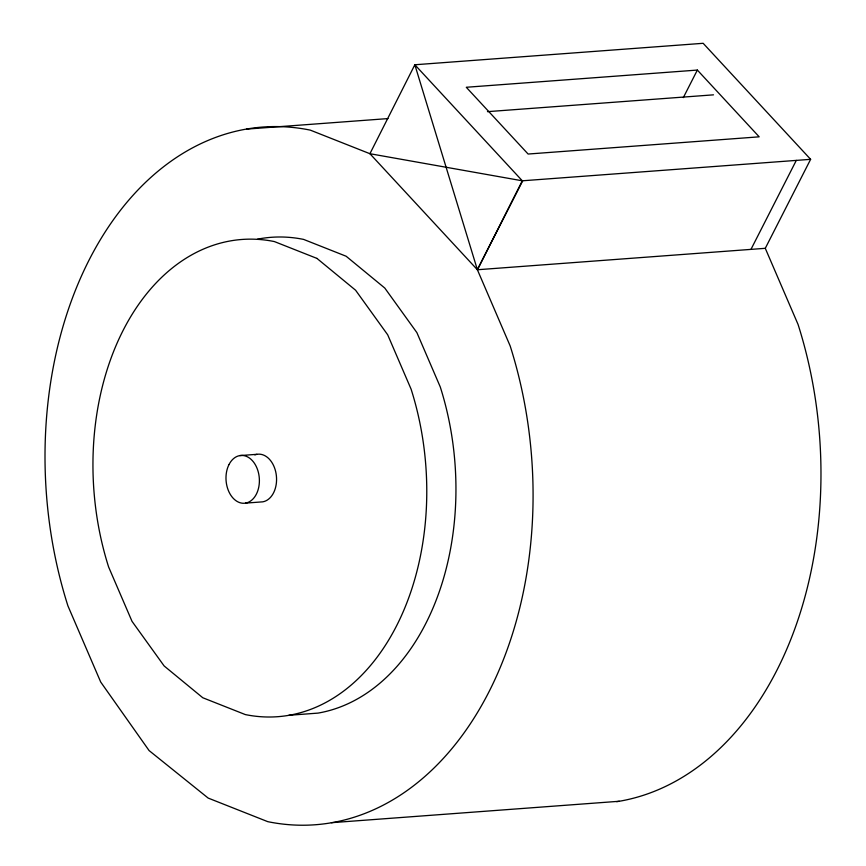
<?xml version="1.0" encoding="UTF-8"?>
<svg xmlns="http://www.w3.org/2000/svg" width="866" height="866" viewBox="0 0 866 866"><rect width="100%" height="100%" fill="white"/><g stroke="black" fill="none" stroke-linecap="round" stroke-linejoin="round"><path stroke-width="1.3" d="M522.718 180.767L477.382 269.748L510.161 345.924A349.788 243.249 85.7 0 1 267.767 821.661L208.176 798.084L149.093 750.573L100.716 682.051L67.927 605.886A349.788 243.249 85.7 0 1 310.331 130.138L369.923 153.715L522.306 180.799L810.619 159.333L765.284 248.315L798.073 324.479A349.788 243.249 85.7 0 1 616.7 801.689M683.328 97.609L697.357 70.07L759.19 136.828L528.108 154.04L466.276 87.271L697.357 70.07M750.974 249.376L796.309 160.394M246.702 129.099L387.968 118.588M487.471 111.66L713.497 94.838M765.284 248.315L477.382 269.748L369.923 153.715L414.846 64.766L703.16 43.3L810.619 159.333M239.785 455.603L256.953 454.314M245.587 503.114L262.755 501.836A23.967 16.66 85.7 0 0 276.092 473.68A23.967 16.66 85.7 0 0 254.831 454.899M288.822 715.284L318.006 713.108A239.254 166.38 85.7 0 0 440.285 386.994L416.892 332.631L384.775 288.032L346.14 256.239L303.609 239.406A239.254 166.38 85.7 0 0 257.505 239.168M331.386 822.7L619.298 801.267M522.306 180.799L477.382 269.748L414.846 64.766L522.306 180.799M316.945 258.404L274.414 241.582A239.254 166.38 85.7 0 0 108.618 566.981L132.022 621.344L164.129 665.943L202.774 697.747L245.294 714.569A239.254 166.38 85.7 0 0 411.101 389.17L387.697 334.806L355.58 290.207L316.945 258.404M228.992 464.577A23.967 16.66 85.7 0 0 241.224 503.038A23.967 16.66 85.7 0 0 257.83 470.455A23.967 16.66 85.7 0 0 228.992 464.577"/></g></svg>
